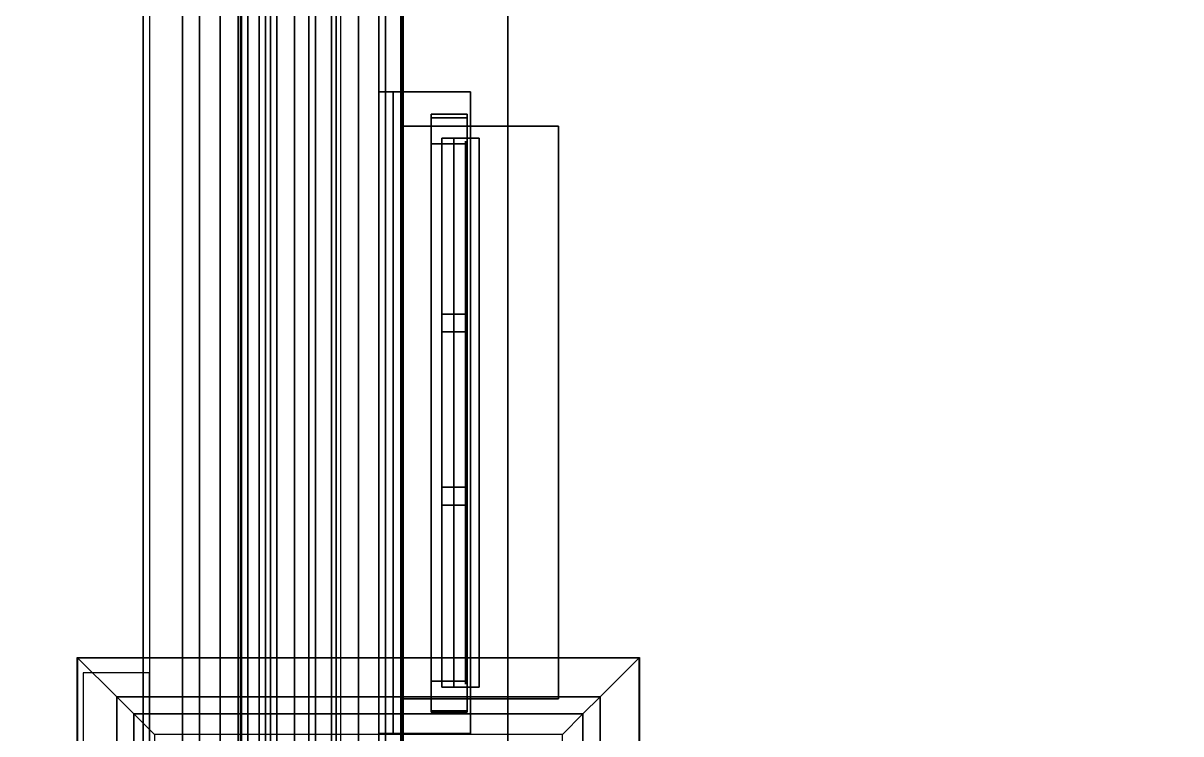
# Model space of a CAD drawing. Extents: x -152 to 154, y -106 to 95.
# Drawn here: x -132.11 to -112.73, y 26.75 to 38.66 of the extents above; entities that cross this region are included whole.
import ezdxf

# ---------------------------------------------------------------- set-up
doc = ezdxf.new("R2010")
doc.units = 0
for name, color, linetype in [('GLASS', 19, 'CONTINUOUS'), ('GROUND1', 253, 'CONTINUOUS'), ('ROOF1', 37, 'CONTINUOUS'), ('ROOF2', 59, 'CONTINUOUS'), ('WALLBASS', 250, 'CONTINUOUS'), ('WALLCOV', 37, 'CONTINUOUS'), ('WALLSIDE', 8, 'CONTINUOUS'), ('WALLVERS', 37, 'CONTINUOUS'), ('WINDOW', 9, 'CONTINUOUS')]:
    doc.layers.add(name, color=color, linetype=linetype)

msp = doc.modelspace()

# ---------------------------------------------------------------- linework, layer by layer
at = {"layer": 'GLASS'}
for points in [[(-124.704376, 27.580368, 87), (-124.704376, 36.680374, 87), (-124.704376, 36.680374, 61), (-124.704376, 27.580368, 61)], [(-124.704376, 27.580368, 50), (-124.704376, 36.680374, 50), (-124.704376, 36.680374, 24), (-124.704376, 27.580368, 24)], [(-124.704376, 27.580368, 16.5), (-124.704376, 36.680374, 16.5), (-124.704376, 36.680374, 5.5), (-124.704376, 27.580368, 5.5)]]:
    msp.add_3dface(points, dxfattribs=at)
at = {"layer": 'GROUND1', "invisible_edges": 8}
for points in [[(-151.5, 95, -0.075062), (-151.5, -80, -0.075062), (153.5, 95, -0.075062)], [(-151.5, -80, -0.075062), (-56.949997, -80, -0.075062), (153.5, 95, -0.075062)]]:
    msp.add_3dface(points, dxfattribs=at)
at = {"layer": 'ROOF1'}
for points in [[(-81.527527, 10, 135.704529), (0.5, 10, 135.704529), (0.5, 70, 105.704536), (-126.5, 70, 105.704536)], [(-126.5, 70, 105.704536), (-126.5, 10, 105.704536), (-126.5, -52, 105.704536), (-81.527527, 10, 135.704529)]]:
    msp.add_3dface(points, dxfattribs=at)
at = {"layer": 'ROOF2'}
for points in [[(132.100006, -55.5, 107.236023), (132.100006, 73.800003, 107.236023), (-130, 73.800003, 107.236023), (-130, -55.5, 107.236023)], [(-81.333733, 9.811211, 135.787766), (-80.848633, 10.275219, 135.787766), (-126.156631, 70.400963, 105.287766), (-126.651321, 69.949677, 105.287766)], [(-80.848633, 10.275219, 134.800003), (-126.156631, 70.400963, 104.300003), (-126.156631, 70.400963, 105.287766), (-80.848633, 10.275219, 135.787766)], [(-81.818832, 9.347198, 136.77771), (-81.33374, 9.811207, 136.77771), (-126.651321, 69.949677, 106.277718), (-127.146004, 69.498383, 106.277718)], [(-81.333733, 9.811211, 135.787766), (-126.651321, 69.949677, 105.287766), (-126.651321, 69.949677, 106.277718), (-81.33374, 9.811207, 136.77771)], [(-82.30394, 8.88319, 135.787766), (-81.81884, 9.347198, 135.787766), (-127.146004, 69.498383, 105.287766), (-127.640686, 69.047089, 105.287766)], [(-127.146004, 69.498383, 105.287766), (-81.81884, 9.347198, 135.787766), (-81.818832, 9.347198, 136.77771), (-127.146004, 69.498383, 106.277718)], [(-82.30394, 8.88319, 135.787766), (-127.640686, 69.047089, 105.287766), (-127.640686, 69.047089, 104.300003), (-82.30394, 8.88319, 134.800003)]]:
    msp.add_3dface(points, dxfattribs=at)
at = {"layer": 'WALLBASS', "invisible_edges": 8}
for points in [[(-125.74942, 20.830368, -0.5), (-125.74942, 27.330368, 5.300003), (-125.74942, 43.330368, -0.5)], [(-125.74942, 27.330368, 5.300003), (-125.74942, 36.930374, 5.300003), (-125.74942, 43.330368, -0.5)], [(-125.74942, 36.930374, 5.300003), (-125.74942, 36.930374, 16.700001), (-125.74942, 43.330368, -0.5)], [(-125.74942, 43.330368, -0.5), (-125.74942, 36.930374, 16.700001), (-125.74942, 43.330368, 18)], [(-125.74942, 36.930374, 16.700001), (-125.74942, 20.830368, 18), (-125.74942, 43.330368, 18)], [(-125.74942, 27.330368, 16.700001), (-125.74942, 20.830368, 18), (-125.74942, 36.930374, 16.700001)], [(-125.74942, 20.830368, -0.5), (-125.74942, 20.830368, 18), (-125.74942, 27.330368, 5.300003)], [(-125.74942, 27.330368, 5.300003), (-125.74942, 20.830368, 18), (-125.74942, 27.330368, 16.700001)]]:
    msp.add_3dface(points, dxfattribs=at)
at = {"layer": 'WALLBASS'}
for points in [[(-123.149414, 36.930374, 16.700001), (-125.74942, 36.930374, 16.700001), (-125.74942, 36.930374, 5.300003), (-123.149414, 36.930374, 5.300003)], [(-125.74942, 36.930374, 5.300003), (-125.74942, 27.330368, 5.300003), (-123.149414, 27.330368, 5.300003), (-123.149414, 36.930374, 5.300003)], [(-125.74942, 27.330368, 16.700001), (-125.74942, 36.930374, 16.700001), (-123.149414, 36.930374, 16.700001), (-123.149414, 27.330368, 16.700001)], [(-125.74942, 27.330368, 5.300003), (-125.74942, 27.330368, 16.700001), (-123.149414, 27.330368, 16.700001), (-123.149414, 27.330368, 5.300003)]]:
    msp.add_3dface(points, dxfattribs=at)
at = {"layer": 'WALLCOV'}
for points in [[(-130.102219, -55.402222, 106.785728), (-130.107178, -55.407181, 107.244904), (-130.107178, 74.866737, 107.244904), (-130.102219, 74.859291, 106.785728)], [(-129.445328, -54.745331, 106.677689), (-130.102219, -55.402222, 106.785728), (-130.102219, 74.859291, 106.785728), (-129.445328, 73.872772, 106.677689)], [(-129.159729, -54.459732, 106.434586), (-129.445328, -54.745331, 106.677689), (-129.445328, 73.872772, 106.677689), (-129.159729, 73.443848, 106.434586)], [(-128.817001, -54.117004, 106.029434), (-129.159729, -54.459732, 106.056442), (-129.159729, 73.443848, 106.056442), (-128.817001, 72.929146, 106.029434)], [(-129.159729, -54.459732, 106.056442), (-129.159729, -54.459732, 106.434586), (-129.159729, 73.443848, 106.434586), (-129.159729, 73.443848, 106.056442)], [(-128.474274, -53.774277, 105.273132), (-128.817001, -54.117004, 105.543243), (-128.817001, 72.929146, 105.543243), (-128.474274, 72.414436, 105.273132)], [(-128.817001, -54.117004, 105.543243), (-128.817001, -54.117004, 106.029434), (-128.817001, 72.929146, 106.029434), (-128.817001, 72.929146, 105.543243)], [(-127.867172, -53.167175, 99.524506), (-128.51297, -53.812958, 99.524506), (-128.51297, 72.472534, 99.524506), (-127.867172, 71.502693, 99.524506)], [(-128.51297, -53.812958, 99.524506), (-128.51297, -53.812958, 99.766678), (-128.51297, 72.472534, 99.766678), (-128.51297, 72.472534, 99.524506)], [(-128.51297, -53.812958, 99.766678), (-128.351517, -53.65152, 100.008842), (-128.351517, 72.230072, 100.008842), (-128.51297, 72.472534, 99.766678)], [(-126.046646, -51.346649, 105.219116), (-128.474274, -53.774277, 105.273132), (-128.474274, 72.414436, 105.273132), (-126.046646, 68.768608, 105.219116)], [(-128.163162, -53.463165, 100.789169), (-128.459152, -53.75914, 101.246597), (-128.459152, 72.391716, 101.246597), (-128.163162, 71.947205, 100.789169)], [(-128.459152, -53.75914, 101.246597), (-128.055527, -53.35553, 101.273506), (-128.055527, 71.785561, 101.273506), (-128.459152, 72.391716, 101.246597)], [(-128.351517, -53.65152, 100.008842), (-128.351517, -53.65152, 100.600815), (-128.351517, 72.230072, 100.600815), (-128.351517, 72.230072, 100.008842)], [(-128.351517, -53.65152, 100.600815), (-127.974808, -53.274811, 100.627716), (-127.974808, 71.66433, 100.627716), (-128.351517, 72.230072, 100.600815)], [(-127.974808, -53.274811, 100.627716), (-128.163162, -53.463165, 100.789169), (-128.163162, 71.947205, 100.789169), (-127.974808, 71.66433, 100.627716)], [(-128.055527, -53.35553, 101.273506), (-127.867172, -53.167175, 101.085152), (-127.867172, 71.502693, 101.085152), (-128.055527, 71.785561, 101.273506)], [(-127.571198, -52.871185, 100.035751), (-127.867172, -53.167175, 99.524506), (-127.867172, 71.502693, 99.524506), (-127.571198, 71.058182, 100.035751)], [(-127.867172, -53.167175, 101.085152), (-127.22139, -52.521393, 101.246597), (-127.22139, 70.532845, 101.246597), (-127.867172, 71.502693, 101.085152)], [(-126.800003, -52.100006, 100.1269), (-127.571198, -52.871185, 100.035751), (-127.571198, 71.058182, 100.035751), (-126.800003, 69.900002, 100.1269)], [(-126.871597, -52.171585, 102.591988), (-127.329025, -52.629028, 102.834152), (-127.329025, 70.694489, 102.834152), (-126.871597, 70.007515, 102.591988)], [(-127.329025, -52.629028, 102.834152), (-126.160889, -51.460892, 102.896202), (-126.160889, 68.940178, 102.896202), (-127.329025, 70.694489, 102.834152)], [(-127.22139, -52.521393, 101.246597), (-126.952316, -52.252319, 101.085152), (-126.952316, 70.128746, 101.085152), (-127.22139, 70.532845, 101.246597)], [(-126.952316, -52.252319, 101.085152), (-126.871597, -52.171585, 102.591988), (-126.871597, 70.007515, 102.591988), (-126.952316, 70.128746, 101.085152)], [(-126.160889, -51.460892, 102.896202), (-125.789597, -51.0896, 103.112289), (-125.789597, 68.382576, 103.112289), (-126.160889, 68.940178, 102.896202)], [(-125.761047, -51.061035, 104.949005), (-126.046646, -51.346649, 105.219116), (-126.046646, 68.768608, 105.219116), (-125.761047, 68.339684, 104.949005)], [(-125.789597, -51.0896, 103.112289), (-125.761047, -51.061035, 104.949005), (-125.761047, 68.339684, 104.949005), (-125.789597, 68.382576, 103.112289)], [(-131.20224, 12.737785, 106.785728), (-131.207199, 12.732834, 107.244904), (-131.207169, 28.027176, 107.244904), (-131.202209, 28.022224, 106.785728)], [(-131.20224, 12.737785, 106.785728), (-131.207199, 12.732834, 107.244904), (-131.207169, 28.027176, 107.244904), (-131.202209, 28.022224, 106.785728)], [(-131.202209, 28.022224, 106.785728), (-131.207169, 28.027176, 107.244904), (-121.792831, 28.027176, 107.244904), (-121.797791, 28.022224, 106.785728)], [(-131.202209, 28.022224, 106.785728), (-131.207169, 28.027176, 107.244904), (-121.792831, 28.027176, 107.244904), (-121.797791, 28.022224, 106.785728)], [(-130.545349, 13.394676, 106.677689), (-131.20224, 12.737785, 106.785728), (-131.202209, 28.022224, 106.785728), (-130.545319, 27.365334, 106.677689)], [(-130.545349, 13.394676, 106.677689), (-131.20224, 12.737785, 106.785728), (-131.202209, 28.022224, 106.785728), (-130.545319, 27.365334, 106.677689)], [(-130.545319, 27.365334, 106.677689), (-131.202209, 28.022224, 106.785728), (-121.797791, 28.022224, 106.785728), (-122.454681, 27.365334, 106.677689)], [(-130.545319, 27.365334, 106.677689), (-131.202209, 28.022224, 106.785728), (-121.797791, 28.022224, 106.785728), (-122.454681, 27.365334, 106.677689)], [(-122.454681, 27.365334, 106.677689), (-121.797791, 28.022224, 106.785728), (-121.797791, 12.737785, 106.785728), (-122.454681, 13.394676, 106.677689)], [(-122.454681, 27.365334, 106.677689), (-121.797791, 28.022224, 106.785728), (-121.797791, 12.737785, 106.785728), (-122.454681, 13.394676, 106.677689)], [(-121.797791, 28.022224, 106.785728), (-121.792831, 28.027176, 107.244904), (-121.792831, 12.732834, 107.244904), (-121.797791, 12.737785, 106.785728)], [(-121.797791, 28.022224, 106.785728), (-121.792831, 28.027176, 107.244904), (-121.792831, 12.732834, 107.244904), (-121.797791, 12.737785, 106.785728)], [(-131.107208, 27.767174, 107.244904), (-131.107178, 12.472824, 107.244904), (-130, 12.472824, 107.244904), (-130, 27.767174, 107.244904)], [(-130.259735, 13.680283, 106.434586), (-130.545349, 13.394676, 106.677689), (-130.545319, 27.365334, 106.677689), (-130.25972, 27.079727, 106.434586)], [(-130.259735, 13.680283, 106.434586), (-130.545349, 13.394676, 106.677689), (-130.545319, 27.365334, 106.677689), (-130.25972, 27.079727, 106.434586)], [(-130.25972, 27.079727, 106.434586), (-130.545319, 27.365334, 106.677689), (-122.454681, 27.365334, 106.677689), (-122.74028, 27.079727, 106.434586)], [(-130.25972, 27.079727, 106.434586), (-130.545319, 27.365334, 106.677689), (-122.454681, 27.365334, 106.677689), (-122.74028, 27.079727, 106.434586)], [(-122.74028, 27.079727, 106.434586), (-122.454681, 27.365334, 106.677689), (-122.454681, 13.394676, 106.677689), (-122.74028, 13.680283, 106.434586)], [(-122.74028, 27.079727, 106.434586), (-122.454681, 27.365334, 106.677689), (-122.454681, 13.394676, 106.677689), (-122.74028, 13.680283, 106.434586)], [(-129.917023, 14.023003, 106.029434), (-130.259735, 13.680283, 106.056442), (-130.25972, 27.079727, 106.056442), (-129.916992, 26.737007, 106.029434)], [(-130.259735, 13.680283, 106.056442), (-130.259735, 13.680283, 106.434586), (-130.25972, 27.079727, 106.434586), (-130.25972, 27.079727, 106.056442)], [(-129.917023, 14.023003, 106.029434), (-130.259735, 13.680283, 106.056442), (-130.25972, 27.079727, 106.056442), (-129.916992, 26.737007, 106.029434)], [(-130.259735, 13.680283, 106.056442), (-130.259735, 13.680283, 106.434586), (-130.25972, 27.079727, 106.434586), (-130.25972, 27.079727, 106.056442)], [(-129.916992, 26.737007, 106.029434), (-130.25972, 27.079727, 106.056442), (-122.74028, 27.079727, 106.056442), (-123.083008, 26.737007, 106.029434)], [(-130.25972, 27.079727, 106.056442), (-130.25972, 27.079727, 106.434586), (-122.74028, 27.079727, 106.434586), (-122.74028, 27.079727, 106.056442)], [(-129.916992, 26.737007, 106.029434), (-130.25972, 27.079727, 106.056442), (-122.74028, 27.079727, 106.056442), (-123.083008, 26.737007, 106.029434)], [(-130.25972, 27.079727, 106.056442), (-130.25972, 27.079727, 106.434586), (-122.74028, 27.079727, 106.434586), (-122.74028, 27.079727, 106.056442)], [(-123.083008, 26.737007, 106.029434), (-122.74028, 27.079727, 106.056442), (-122.74028, 13.680283, 106.056442), (-123.083008, 14.023003, 106.029434)], [(-123.083008, 26.737007, 106.029434), (-122.74028, 27.079727, 106.056442), (-122.74028, 13.680283, 106.056442), (-123.083008, 14.023003, 106.029434)], [(-122.74028, 27.079727, 106.056442), (-122.74028, 27.079727, 106.434586), (-122.74028, 13.680283, 106.434586), (-122.74028, 13.680283, 106.056442)], [(-122.74028, 27.079727, 106.056442), (-122.74028, 27.079727, 106.434586), (-122.74028, 13.680283, 106.434586), (-122.74028, 13.680283, 106.056442)]]:
    msp.add_3dface(points, dxfattribs=at)
at = {"layer": 'WALLSIDE', "invisible_edges": 8}
for points in [[(-125.74942, 20.830368, 55), (-125.74942, 27.330368, 60.800003), (-125.74942, 43.330368, 55)], [(-125.74942, 27.330368, 60.800003), (-125.74942, 36.930374, 60.800003), (-125.74942, 43.330368, 55)], [(-125.74942, 36.930374, 60.800003), (-125.74942, 36.930374, 87.199997), (-125.74942, 43.330368, 55)], [(-125.74942, 43.330368, 55), (-125.74942, 36.930374, 87.199997), (-125.74942, 43.330368, 101)], [(-125.74942, 36.930374, 87.199997), (-125.74942, 20.830368, 101), (-125.74942, 43.330368, 101)], [(-125.74942, 20.830368, 18), (-125.74942, 27.330368, 23.800003), (-125.74942, 43.330368, 18)], [(-125.74942, 27.330368, 23.800003), (-125.74942, 36.930374, 23.800003), (-125.74942, 43.330368, 18)], [(-125.74942, 36.930374, 23.800003), (-125.74942, 36.930374, 50.200001), (-125.74942, 43.330368, 18)], [(-125.74942, 43.330368, 18), (-125.74942, 36.930374, 50.200001), (-125.74942, 43.330368, 55)], [(-125.74942, 36.930374, 50.200001), (-125.74942, 20.830368, 55), (-125.74942, 43.330368, 55)], [(-125.74942, 27.330368, 87.199997), (-125.74942, 20.830368, 101), (-125.74942, 36.930374, 87.199997)], [(-125.74942, 27.330368, 50.200001), (-125.74942, 20.830368, 55), (-125.74942, 36.930374, 50.200001)], [(-125.74942, 20.830368, 55), (-125.74942, 20.830368, 101), (-125.74942, 27.330368, 60.800003)], [(-125.74942, 27.330368, 60.800003), (-125.74942, 20.830368, 101), (-125.74942, 27.330368, 87.199997)], [(-125.74942, 20.830368, 18), (-125.74942, 20.830368, 55), (-125.74942, 27.330368, 23.800003)], [(-125.74942, 27.330368, 23.800003), (-125.74942, 20.830368, 55), (-125.74942, 27.330368, 50.200001)]]:
    msp.add_3dface(points, dxfattribs=at)
at = {"layer": 'WALLSIDE'}
for points in [[(-123.149414, 36.930374, 87.199997), (-125.74942, 36.930374, 87.199997), (-125.74942, 36.930374, 60.800003), (-123.149414, 36.930374, 60.800003)], [(-125.74942, 36.930374, 60.800003), (-125.74942, 27.330368, 60.800003), (-123.149414, 27.330368, 60.800003), (-123.149414, 36.930374, 60.800003)], [(-125.74942, 27.330368, 87.199997), (-125.74942, 36.930374, 87.199997), (-123.149414, 36.930374, 87.199997), (-123.149414, 27.330368, 87.199997)], [(-123.149414, 36.930374, 50.200001), (-125.74942, 36.930374, 50.200001), (-125.74942, 36.930374, 23.800003), (-123.149414, 36.930374, 23.800003)], [(-125.74942, 36.930374, 23.800003), (-125.74942, 27.330368, 23.800003), (-123.149414, 27.330368, 23.800003), (-123.149414, 36.930374, 23.800003)], [(-125.74942, 27.330368, 50.200001), (-125.74942, 36.930374, 50.200001), (-123.149414, 36.930374, 50.200001), (-123.149414, 27.330368, 50.200001)], [(-125.74942, 27.330368, 60.800003), (-125.74942, 27.330368, 87.199997), (-123.149414, 27.330368, 87.199997), (-123.149414, 27.330368, 60.800003)], [(-125.74942, 27.330368, 23.800003), (-125.74942, 27.330368, 50.200001), (-123.149414, 27.330368, 50.200001), (-123.149414, 27.330368, 23.800003)]]:
    msp.add_3dface(points, dxfattribs=at)
at = {"layer": 'WALLVERS'}
for points in [[(-124, 64.5, 22), (-126.5, 64.5, 22), (-126.5, -52.5, 22), (-124, -52.5, 22)], [(-126.5, -52.5, 19), (-126.5, 64.5, 19), (-124, 64.5, 19), (-124, -52.5, 19)], [(-126.5, -52.5, 22), (-126.5, 64.5, 22), (-126.5, 64.5, 19), (-126.5, -52.5, 19)], [(-124, 64.5, 19), (-124, 64.5, 22), (-124, -52.5, 22), (-124, -52.5, 19)]]:
    msp.add_3dface(points, dxfattribs=at)
at = {"layer": 'WINDOW'}
for points in [[(-126.158691, 26.754623, 60.849998), (-126.158691, 37.506119, 60.849998), (-124.626068, 37.506119, 60.849998), (-124.626068, 26.754623, 60.849998)], [(-126.158691, 26.754623, 60.849998), (-126.158691, 26.754623, 61.024178), (-126.158691, 37.506119, 61.024178), (-126.158691, 37.506119, 60.849998)], [(-125.920288, 37.506119, 61.025002), (-126.158691, 37.506119, 61.024178), (-126.158691, 26.754623, 61.024178), (-125.920288, 26.754623, 61.025002)], [(-124.626068, 37.506119, 60.849998), (-126.158691, 37.506119, 60.849998), (-126.158691, 26.754623, 60.849998), (-124.626068, 26.754623, 60.849998)], [(-126.158691, 37.506119, 60.675819), (-126.158691, 26.754623, 60.675819), (-126.158691, 26.754623, 60.849998), (-126.158691, 37.506119, 60.849998)], [(-126.158691, 26.754623, 60.675819), (-126.158691, 37.506119, 60.675819), (-125.920288, 37.506119, 60.675003), (-125.920288, 26.754623, 60.675003)], [(-126.158691, 26.754623, 23.849998), (-126.158691, 37.506119, 23.849998), (-124.626068, 37.506119, 23.849998), (-124.626068, 26.754623, 23.849998)], [(-126.158691, 26.754623, 23.849998), (-126.158691, 26.754623, 24.024178), (-126.158691, 37.506119, 24.024178), (-126.158691, 37.506119, 23.849998)], [(-125.920288, 37.506119, 24.025002), (-126.158691, 37.506119, 24.024178), (-126.158691, 26.754623, 24.024178), (-125.920288, 26.754623, 24.025002)], [(-124.626068, 37.506119, 23.849998), (-126.158691, 37.506119, 23.849998), (-126.158691, 26.754623, 23.849998), (-124.626068, 26.754623, 23.849998)], [(-126.158691, 37.506119, 23.675819), (-126.158691, 26.754623, 23.675819), (-126.158691, 26.754623, 23.849998), (-126.158691, 37.506119, 23.849998)], [(-126.158691, 26.754623, 23.675819), (-126.158691, 37.506119, 23.675819), (-125.920288, 37.506119, 23.675003), (-125.920288, 26.754623, 23.675003)], [(-126.158691, 26.754623, 5.349998), (-126.158691, 37.506119, 5.349998), (-124.626068, 37.506119, 5.349998), (-124.626068, 26.754623, 5.349998)], [(-126.158691, 26.754623, 5.349998), (-126.158691, 26.754623, 5.524178), (-126.158691, 37.506119, 5.524178), (-126.158691, 37.506119, 5.349998)], [(-125.920288, 37.506119, 5.525002), (-126.158691, 37.506119, 5.524178), (-126.158691, 26.754623, 5.524178), (-125.920288, 26.754623, 5.525002)], [(-124.626068, 37.506119, 5.349998), (-126.158691, 37.506119, 5.349998), (-126.158691, 26.754623, 5.349998), (-124.626068, 26.754623, 5.349998)], [(-126.158691, 37.506119, 5.175819), (-126.158691, 26.754623, 5.175819), (-126.158691, 26.754623, 5.349998), (-126.158691, 37.506119, 5.349998)], [(-126.158691, 26.754623, 5.175819), (-126.158691, 37.506119, 5.175819), (-125.920288, 37.506119, 5.175003), (-125.920288, 26.754623, 5.175003)], [(-125.920288, 26.754623, 61.025002), (-125.917664, 26.754623, 61.150002), (-125.917664, 37.506119, 61.150002), (-125.920288, 37.506119, 61.025002)], [(-125.917664, 37.506119, 60.550003), (-125.917664, 26.754623, 60.550003), (-125.920288, 26.754623, 60.675003), (-125.920288, 37.506119, 60.675003)], [(-125.920288, 26.754623, 24.025002), (-125.917664, 26.754623, 24.150002), (-125.917664, 37.506119, 24.150002), (-125.920288, 37.506119, 24.025002)], [(-125.917664, 37.506119, 23.550003), (-125.917664, 26.754623, 23.550003), (-125.920288, 26.754623, 23.675003), (-125.920288, 37.506119, 23.675003)], [(-125.920288, 26.754623, 5.525002), (-125.917664, 26.754623, 5.650002), (-125.917664, 37.506119, 5.650002), (-125.920288, 37.506119, 5.525002)], [(-125.917664, 37.506119, 5.050003), (-125.917664, 26.754623, 5.050003), (-125.920288, 26.754623, 5.175003), (-125.920288, 37.506119, 5.175003)], [(-124.626068, 37.506119, 61.150002), (-125.917664, 37.506119, 61.150002), (-125.917664, 26.754623, 61.150002), (-124.626068, 26.754623, 61.150002)], [(-125.917664, 26.754623, 60.550003), (-125.917664, 37.506119, 60.550003), (-124.626068, 37.506119, 60.550003), (-124.626068, 26.754623, 60.550003)], [(-124.626068, 37.506119, 24.150002), (-125.917664, 37.506119, 24.150002), (-125.917664, 26.754623, 24.150002), (-124.626068, 26.754623, 24.150002)], [(-125.917664, 26.754623, 23.550003), (-125.917664, 37.506119, 23.550003), (-124.626068, 37.506119, 23.550003), (-124.626068, 26.754623, 23.550003)], [(-124.626068, 37.506119, 5.650002), (-125.917664, 37.506119, 5.650002), (-125.917664, 26.754623, 5.650002), (-124.626068, 26.754623, 5.650002)], [(-125.917664, 26.754623, 5.050003), (-125.917664, 37.506119, 5.050003), (-124.626068, 37.506119, 5.050003), (-124.626068, 26.754623, 5.050003)], [(-124.626068, 26.754623, 60.849998), (-124.626068, 37.506119, 60.849998), (-124.626068, 37.506119, 61.150002), (-124.626068, 26.754623, 61.150002)], [(-124.626068, 37.506119, 60.550003), (-124.626068, 37.506119, 60.849998), (-124.626068, 26.754623, 60.849998), (-124.626068, 26.754623, 60.550003)], [(-124.626068, 26.754623, 23.849998), (-124.626068, 37.506119, 23.849998), (-124.626068, 37.506119, 24.150002), (-124.626068, 26.754623, 24.150002)], [(-124.626068, 37.506119, 23.550003), (-124.626068, 37.506119, 23.849998), (-124.626068, 26.754623, 23.849998), (-124.626068, 26.754623, 23.550003)], [(-124.626068, 26.754623, 5.349998), (-124.626068, 37.506119, 5.349998), (-124.626068, 37.506119, 5.650002), (-124.626068, 26.754623, 5.650002)], [(-124.626068, 37.506119, 5.050003), (-124.626068, 37.506119, 5.349998), (-124.626068, 26.754623, 5.349998), (-124.626068, 26.754623, 5.050003)], [(-125.280869, 36.630371, 60.626999), (-125.280869, 37.130371, 60.626999), (-124.680878, 37.130371, 60.626999), (-124.680878, 36.630371, 60.626999)], [(-125.280869, 36.630371, 87.488998), (-125.280869, 37.130371, 87.488998), (-125.280869, 37.130371, 60.626999), (-125.280869, 36.630371, 60.626999)], [(-124.680878, 37.130371, 87.488998), (-125.280869, 37.130371, 87.488998), (-125.280869, 36.630371, 87.488998), (-124.680878, 36.630371, 87.488998)], [(-125.280869, 37.130371, 60.626999), (-125.280869, 37.130371, 87.488998), (-124.680878, 37.130371, 87.488998), (-124.680878, 37.130371, 60.626999)], [(-125.280869, 36.630371, 23.626999), (-125.280869, 37.130371, 23.626999), (-124.680878, 37.130371, 23.626999), (-124.680878, 36.630371, 23.626999)], [(-125.280869, 36.630371, 50.488998), (-125.280869, 37.130371, 50.488998), (-125.280869, 37.130371, 23.626999), (-125.280869, 36.630371, 23.626999)], [(-124.680878, 37.130371, 50.488998), (-125.280869, 37.130371, 50.488998), (-125.280869, 36.630371, 50.488998), (-124.680878, 36.630371, 50.488998)], [(-125.280869, 37.130371, 23.626999), (-125.280869, 37.130371, 50.488998), (-124.680878, 37.130371, 50.488998), (-124.680878, 37.130371, 23.626999)], [(-125.280869, 36.630371, 5.126999), (-125.280869, 37.130371, 5.126999), (-124.680878, 37.130371, 5.126999), (-124.680878, 36.630371, 5.126999)], [(-125.280869, 36.630371, 16.988998), (-125.280869, 37.130371, 16.988998), (-125.280869, 37.130371, 5.126999), (-125.280869, 36.630371, 5.126999)], [(-124.680878, 37.130371, 16.988998), (-125.280869, 37.130371, 16.988998), (-125.280869, 36.630371, 16.988998), (-124.680878, 36.630371, 16.988998)], [(-125.280869, 37.130371, 5.126999), (-125.280869, 37.130371, 16.988998), (-124.680878, 37.130371, 16.988998), (-124.680878, 37.130371, 5.126999)], [(-124.680878, 37.069366, 87.5), (-125.280869, 37.069366, 87.5), (-125.280869, 27.107361, 87.5), (-124.680878, 27.107361, 87.5)], [(-125.280869, 37.069366, 87.5), (-125.280869, 37.069366, 87), (-125.280869, 27.107361, 87), (-125.280869, 27.107361, 87.5)], [(-124.680878, 37.069366, 87), (-125.280869, 37.069366, 87), (-125.280869, 37.069366, 87.5), (-124.680878, 37.069366, 87.5)], [(-125.280869, 27.107361, 87), (-125.280869, 37.069366, 87), (-124.680878, 37.069366, 87), (-124.680878, 27.107361, 87)], [(-124.680878, 37.069366, 50.5), (-125.280869, 37.069366, 50.5), (-125.280869, 27.107361, 50.5), (-124.680878, 27.107361, 50.5)], [(-125.280869, 37.069366, 50.5), (-125.280869, 37.069366, 50), (-125.280869, 27.107361, 50), (-125.280869, 27.107361, 50.5)], [(-124.680878, 37.069366, 50), (-125.280869, 37.069366, 50), (-125.280869, 37.069366, 50.5), (-124.680878, 37.069366, 50.5)], [(-125.280869, 27.107361, 50), (-125.280869, 37.069366, 50), (-124.680878, 37.069366, 50), (-124.680878, 27.107361, 50)], [(-124.680878, 37.069366, 17), (-125.280869, 37.069366, 17), (-125.280869, 27.107361, 17), (-124.680878, 27.107361, 17)], [(-125.280869, 37.069366, 17), (-125.280869, 37.069366, 16.5), (-125.280869, 27.107361, 16.5), (-125.280869, 27.107361, 17)], [(-124.680878, 37.069366, 16.5), (-125.280869, 37.069366, 16.5), (-125.280869, 37.069366, 17), (-124.680878, 37.069366, 17)], [(-125.280869, 27.107361, 16.5), (-125.280869, 37.069366, 16.5), (-124.680878, 37.069366, 16.5), (-124.680878, 27.107361, 16.5)], [(-124.680878, 37.130371, 60.626999), (-124.680878, 37.130371, 87.488998), (-124.680878, 36.630371, 87.488998), (-124.680878, 36.630371, 60.626999)], [(-124.680878, 37.130371, 23.626999), (-124.680878, 37.130371, 50.488998), (-124.680878, 36.630371, 50.488998), (-124.680878, 36.630371, 23.626999)], [(-124.680878, 37.130371, 5.126999), (-124.680878, 37.130371, 16.988998), (-124.680878, 36.630371, 16.988998), (-124.680878, 36.630371, 5.126999)], [(-124.680878, 27.107361, 87), (-124.680878, 37.069366, 87), (-124.680878, 37.069366, 87.5), (-124.680878, 27.107361, 87.5)], [(-124.680878, 27.107361, 50), (-124.680878, 37.069366, 50), (-124.680878, 37.069366, 50.5), (-124.680878, 27.107361, 50.5)], [(-124.680878, 27.107361, 16.5), (-124.680878, 37.069366, 16.5), (-124.680878, 37.069366, 17), (-124.680878, 27.107361, 17)], [(-124.680878, 36.730362, 64.75), (-125.10437, 36.730362, 64.75), (-125.10437, 27.530365, 64.75), (-124.680878, 27.530365, 64.75)], [(-124.680878, 36.730362, 64.449997), (-125.10437, 36.730362, 64.449997), (-125.10437, 36.730362, 64.75), (-124.680878, 36.730362, 64.75)], [(-125.10437, 27.530365, 64.449997), (-125.10437, 36.730362, 64.449997), (-124.680878, 36.730362, 64.449997), (-124.680878, 27.530365, 64.449997)], [(-125.10437, 36.730362, 64.75), (-125.10437, 36.730362, 64.449997), (-125.10437, 27.530365, 64.449997), (-125.10437, 27.530365, 64.75)], [(-124.680878, 36.730362, 68.550003), (-125.10437, 36.730362, 68.550003), (-125.10437, 27.530365, 68.550003), (-124.680878, 27.530365, 68.550003)], [(-124.680878, 36.730362, 68.25), (-125.10437, 36.730362, 68.25), (-125.10437, 36.730362, 68.550003), (-124.680878, 36.730362, 68.550003)], [(-125.10437, 27.530365, 68.25), (-125.10437, 36.730362, 68.25), (-124.680878, 36.730362, 68.25), (-124.680878, 27.530365, 68.25)], [(-125.10437, 36.730362, 68.550003), (-125.10437, 36.730362, 68.25), (-125.10437, 27.530365, 68.25), (-125.10437, 27.530365, 68.550003)], [(-124.680878, 36.730362, 72.601501), (-125.10437, 36.730362, 72.601501), (-125.10437, 27.530365, 72.601501), (-124.680878, 27.530365, 72.601501)], [(-124.680878, 36.730362, 71.998505), (-125.10437, 36.730362, 71.998505), (-125.10437, 36.730362, 72.601501), (-124.680878, 36.730362, 72.601501)], [(-125.10437, 27.530365, 71.998505), (-125.10437, 36.730362, 71.998505), (-124.680878, 36.730362, 71.998505), (-124.680878, 27.530365, 71.998505)], [(-125.10437, 36.730362, 72.601501), (-125.10437, 36.730362, 71.998505), (-125.10437, 27.530365, 71.998505), (-125.10437, 27.530365, 72.601501)], [(-124.680878, 36.730362, 76.150002), (-125.10437, 36.730362, 76.150002), (-125.10437, 27.530365, 76.150002), (-124.680878, 27.530365, 76.150002)], [(-124.680878, 36.730362, 75.849998), (-125.10437, 36.730362, 75.849998), (-125.10437, 36.730362, 76.150002), (-124.680878, 36.730362, 76.150002)], [(-125.10437, 27.530365, 75.849998), (-125.10437, 36.730362, 75.849998), (-124.680878, 36.730362, 75.849998), (-124.680878, 27.530365, 75.849998)], [(-125.10437, 36.730362, 76.150002), (-125.10437, 36.730362, 75.849998), (-125.10437, 27.530365, 75.849998), (-125.10437, 27.530365, 76.150002)], [(-124.680878, 36.730362, 79.75), (-125.10437, 36.730362, 79.75), (-125.10437, 27.530365, 79.75), (-124.680878, 27.530365, 79.75)], [(-124.680878, 36.730362, 79.449997), (-125.10437, 36.730362, 79.449997), (-125.10437, 36.730362, 79.75), (-124.680878, 36.730362, 79.75)], [(-125.10437, 27.530365, 79.449997), (-125.10437, 36.730362, 79.449997), (-124.680878, 36.730362, 79.449997), (-124.680878, 27.530365, 79.449997)], [(-125.10437, 36.730362, 79.75), (-125.10437, 36.730362, 79.449997), (-125.10437, 27.530365, 79.449997), (-125.10437, 27.530365, 79.75)], [(-124.680878, 36.730362, 83.550003), (-125.10437, 36.730362, 83.550003), (-125.10437, 27.530365, 83.550003), (-124.680878, 27.530365, 83.550003)], [(-124.680878, 36.730362, 83.25), (-125.10437, 36.730362, 83.25), (-125.10437, 36.730362, 83.550003), (-124.680878, 36.730362, 83.550003)], [(-125.10437, 27.530365, 83.25), (-125.10437, 36.730362, 83.25), (-124.680878, 36.730362, 83.25), (-124.680878, 27.530365, 83.25)], [(-125.10437, 36.730362, 83.550003), (-125.10437, 36.730362, 83.25), (-125.10437, 27.530365, 83.25), (-125.10437, 27.530365, 83.550003)], [(-124.680878, 36.730362, 27.75), (-125.10437, 36.730362, 27.75), (-125.10437, 27.530365, 27.75), (-124.680878, 27.530365, 27.75)], [(-124.680878, 36.730362, 27.450001), (-125.10437, 36.730362, 27.450001), (-125.10437, 36.730362, 27.75), (-124.680878, 36.730362, 27.75)], [(-125.10437, 27.530365, 27.450001), (-125.10437, 36.730362, 27.450001), (-124.680878, 36.730362, 27.450001), (-124.680878, 27.530365, 27.450001)], [(-125.10437, 36.730362, 27.75), (-125.10437, 36.730362, 27.450001), (-125.10437, 27.530365, 27.450001), (-125.10437, 27.530365, 27.75)], [(-124.680878, 36.730362, 31.549999), (-125.10437, 36.730362, 31.549999), (-125.10437, 27.530365, 31.549999), (-124.680878, 27.530365, 31.549999)], [(-124.680878, 36.730362, 31.25), (-125.10437, 36.730362, 31.25), (-125.10437, 36.730362, 31.549999), (-124.680878, 36.730362, 31.549999)], [(-125.10437, 27.530365, 31.25), (-125.10437, 36.730362, 31.25), (-124.680878, 36.730362, 31.25), (-124.680878, 27.530365, 31.25)], [(-125.10437, 36.730362, 31.549999), (-125.10437, 36.730362, 31.25), (-125.10437, 27.530365, 31.25), (-125.10437, 27.530365, 31.549999)], [(-124.680878, 36.730362, 35.601501), (-125.10437, 36.730362, 35.601501), (-125.10437, 27.530365, 35.601501), (-124.680878, 27.530365, 35.601501)], [(-124.680878, 36.730362, 34.998501), (-125.10437, 36.730362, 34.998501), (-125.10437, 36.730362, 35.601501), (-124.680878, 36.730362, 35.601501)], [(-125.10437, 27.530365, 34.998501), (-125.10437, 36.730362, 34.998501), (-124.680878, 36.730362, 34.998501), (-124.680878, 27.530365, 34.998501)], [(-125.10437, 36.730362, 35.601501), (-125.10437, 36.730362, 34.998501), (-125.10437, 27.530365, 34.998501), (-125.10437, 27.530365, 35.601501)], [(-124.680878, 36.730362, 39.150002), (-125.10437, 36.730362, 39.150002), (-125.10437, 27.530365, 39.150002), (-124.680878, 27.530365, 39.150002)], [(-124.680878, 36.730362, 38.849998), (-125.10437, 36.730362, 38.849998), (-125.10437, 36.730362, 39.150002), (-124.680878, 36.730362, 39.150002)], [(-125.10437, 27.530365, 38.849998), (-125.10437, 36.730362, 38.849998), (-124.680878, 36.730362, 38.849998), (-124.680878, 27.530365, 38.849998)], [(-125.10437, 36.730362, 39.150002), (-125.10437, 36.730362, 38.849998), (-125.10437, 27.530365, 38.849998), (-125.10437, 27.530365, 39.150002)], [(-124.680878, 36.730362, 42.75), (-125.10437, 36.730362, 42.75), (-125.10437, 27.530365, 42.75), (-124.680878, 27.530365, 42.75)], [(-124.680878, 36.730362, 42.450001), (-125.10437, 36.730362, 42.450001), (-125.10437, 36.730362, 42.75), (-124.680878, 36.730362, 42.75)], [(-125.10437, 27.530365, 42.450001), (-125.10437, 36.730362, 42.450001), (-124.680878, 36.730362, 42.450001), (-124.680878, 27.530365, 42.450001)], [(-125.10437, 36.730362, 42.75), (-125.10437, 36.730362, 42.450001), (-125.10437, 27.530365, 42.450001), (-125.10437, 27.530365, 42.75)], [(-124.680878, 36.730362, 46.549999), (-125.10437, 36.730362, 46.549999), (-125.10437, 27.530365, 46.549999), (-124.680878, 27.530365, 46.549999)], [(-124.680878, 36.730362, 46.25), (-125.10437, 36.730362, 46.25), (-125.10437, 36.730362, 46.549999), (-124.680878, 36.730362, 46.549999)], [(-125.10437, 27.530365, 46.25), (-125.10437, 36.730362, 46.25), (-124.680878, 36.730362, 46.25), (-124.680878, 27.530365, 46.25)], [(-125.10437, 36.730362, 46.549999), (-125.10437, 36.730362, 46.25), (-125.10437, 27.530365, 46.25), (-125.10437, 27.530365, 46.549999)], [(-124.680878, 36.730362, 9.25), (-125.10437, 36.730362, 9.25), (-125.10437, 27.530365, 9.25), (-124.680878, 27.530365, 9.25)], [(-124.680878, 36.730362, 8.950001), (-125.10437, 36.730362, 8.950001), (-125.10437, 36.730362, 9.25), (-124.680878, 36.730362, 9.25)], [(-125.10437, 27.530365, 8.950001), (-125.10437, 36.730362, 8.950001), (-124.680878, 36.730362, 8.950001), (-124.680878, 27.530365, 8.950001)], [(-125.10437, 36.730362, 9.25), (-125.10437, 36.730362, 8.950001), (-125.10437, 27.530365, 8.950001), (-125.10437, 27.530365, 9.25)], [(-124.680878, 36.730362, 13.049999), (-125.10437, 36.730362, 13.049999), (-125.10437, 27.530365, 13.049999), (-124.680878, 27.530365, 13.049999)], [(-124.680878, 36.730362, 12.75), (-125.10437, 36.730362, 12.75), (-125.10437, 36.730362, 13.049999), (-124.680878, 36.730362, 13.049999)], [(-125.10437, 27.530365, 12.75), (-125.10437, 36.730362, 12.75), (-124.680878, 36.730362, 12.75), (-124.680878, 27.530365, 12.75)], [(-125.10437, 36.730362, 13.049999), (-125.10437, 36.730362, 12.75), (-125.10437, 27.530365, 12.75), (-125.10437, 27.530365, 13.049999)], [(-124.480865, 36.730362, 72.150002), (-124.904373, 36.730362, 72.150002), (-124.904373, 27.530365, 72.150002), (-124.480865, 27.530365, 72.150002)], [(-124.480865, 36.730362, 71.849998), (-124.904373, 36.730362, 71.849998), (-124.904373, 36.730362, 72.150002), (-124.480865, 36.730362, 72.150002)], [(-124.904373, 27.530365, 71.849998), (-124.904373, 36.730362, 71.849998), (-124.480865, 36.730362, 71.849998), (-124.480865, 27.530365, 71.849998)], [(-124.904373, 36.730362, 72.150002), (-124.904373, 36.730362, 71.849998), (-124.904373, 27.530365, 71.849998), (-124.904373, 27.530365, 72.150002)], [(-124.480865, 36.730362, 35.150002), (-124.904373, 36.730362, 35.150002), (-124.904373, 27.530365, 35.150002), (-124.480865, 27.530365, 35.150002)], [(-124.480865, 36.730362, 34.849998), (-124.904373, 36.730362, 34.849998), (-124.904373, 36.730362, 35.150002), (-124.480865, 36.730362, 35.150002)], [(-124.904373, 27.530365, 34.849998), (-124.904373, 36.730362, 34.849998), (-124.480865, 36.730362, 34.849998), (-124.480865, 27.530365, 34.849998)], [(-124.904373, 36.730362, 35.150002), (-124.904373, 36.730362, 34.849998), (-124.904373, 27.530365, 34.849998), (-124.904373, 27.530365, 35.150002)], [(-124.680878, 27.530365, 64.449997), (-124.680878, 36.730362, 64.449997), (-124.680878, 36.730362, 64.75), (-124.680878, 27.530365, 64.75)], [(-124.680878, 27.530365, 68.25), (-124.680878, 36.730362, 68.25), (-124.680878, 36.730362, 68.550003), (-124.680878, 27.530365, 68.550003)], [(-124.680878, 27.530365, 71.998505), (-124.680878, 36.730362, 71.998505), (-124.680878, 36.730362, 72.601501), (-124.680878, 27.530365, 72.601501)], [(-124.680878, 27.530365, 75.849998), (-124.680878, 36.730362, 75.849998), (-124.680878, 36.730362, 76.150002), (-124.680878, 27.530365, 76.150002)], [(-124.680878, 27.530365, 79.449997), (-124.680878, 36.730362, 79.449997), (-124.680878, 36.730362, 79.75), (-124.680878, 27.530365, 79.75)], [(-124.680878, 27.530365, 83.25), (-124.680878, 36.730362, 83.25), (-124.680878, 36.730362, 83.550003), (-124.680878, 27.530365, 83.550003)], [(-124.680878, 27.530365, 27.450001), (-124.680878, 36.730362, 27.450001), (-124.680878, 36.730362, 27.75), (-124.680878, 27.530365, 27.75)], [(-124.680878, 27.530365, 31.25), (-124.680878, 36.730362, 31.25), (-124.680878, 36.730362, 31.549999), (-124.680878, 27.530365, 31.549999)], [(-124.680878, 27.530365, 34.998501), (-124.680878, 36.730362, 34.998501), (-124.680878, 36.730362, 35.601501), (-124.680878, 27.530365, 35.601501)], [(-124.680878, 27.530365, 38.849998), (-124.680878, 36.730362, 38.849998), (-124.680878, 36.730362, 39.150002), (-124.680878, 27.530365, 39.150002)], [(-124.680878, 27.530365, 42.450001), (-124.680878, 36.730362, 42.450001), (-124.680878, 36.730362, 42.75), (-124.680878, 27.530365, 42.75)], [(-124.680878, 27.530365, 46.25), (-124.680878, 36.730362, 46.25), (-124.680878, 36.730362, 46.549999), (-124.680878, 27.530365, 46.549999)], [(-124.680878, 27.530365, 8.950001), (-124.680878, 36.730362, 8.950001), (-124.680878, 36.730362, 9.25), (-124.680878, 27.530365, 9.25)], [(-124.680878, 27.530365, 12.75), (-124.680878, 36.730362, 12.75), (-124.680878, 36.730362, 13.049999), (-124.680878, 27.530365, 13.049999)], [(-124.480865, 27.530365, 71.849998), (-124.480865, 36.730362, 71.849998), (-124.480865, 36.730362, 72.150002), (-124.480865, 27.530365, 72.150002)], [(-124.480865, 27.530365, 34.849998), (-124.480865, 36.730362, 34.849998), (-124.480865, 36.730362, 35.150002), (-124.480865, 27.530365, 35.150002)], [(-124.680878, 36.630371, 87.488998), (-125.280869, 36.630371, 87.488998), (-125.280869, 36.630371, 60.626999), (-124.680878, 36.630371, 60.626999)], [(-124.680878, 36.630371, 50.488998), (-125.280869, 36.630371, 50.488998), (-125.280869, 36.630371, 23.626999), (-124.680878, 36.630371, 23.626999)], [(-124.680878, 36.630371, 16.988998), (-125.280869, 36.630371, 16.988998), (-125.280869, 36.630371, 5.126999), (-124.680878, 36.630371, 5.126999)], [(-124.680878, 33.780365, 61.099998), (-125.10437, 33.780365, 61.099998), (-125.10437, 33.780365, 87.399994), (-124.680878, 33.780365, 87.399994)], [(-124.680878, 33.480362, 61.099998), (-125.10437, 33.480362, 61.099998), (-125.10437, 33.780365, 61.099998), (-124.680878, 33.780365, 61.099998)], [(-125.10437, 33.780365, 87.399994), (-125.10437, 33.480362, 87.399994), (-124.680878, 33.480362, 87.399994), (-124.680878, 33.780365, 87.399994)], [(-125.10437, 33.780365, 61.099998), (-125.10437, 33.480362, 61.099998), (-125.10437, 33.480362, 87.399994), (-125.10437, 33.780365, 87.399994)], [(-124.680878, 33.780365, 24.099998), (-125.10437, 33.780365, 24.099998), (-125.10437, 33.780365, 50.399998), (-124.680878, 33.780365, 50.399998)], [(-124.680878, 33.480362, 24.099998), (-125.10437, 33.480362, 24.099998), (-125.10437, 33.780365, 24.099998), (-124.680878, 33.780365, 24.099998)], [(-125.10437, 33.780365, 50.399998), (-125.10437, 33.480362, 50.399998), (-124.680878, 33.480362, 50.399998), (-124.680878, 33.780365, 50.399998)], [(-125.10437, 33.780365, 24.099998), (-125.10437, 33.480362, 24.099998), (-125.10437, 33.480362, 50.399998), (-125.10437, 33.780365, 50.399998)], [(-124.680878, 33.780365, 5.599998), (-125.10437, 33.780365, 5.599998), (-125.10437, 33.780365, 16.899998), (-124.680878, 33.780365, 16.899998)], [(-124.680878, 33.480362, 5.599998), (-125.10437, 33.480362, 5.599998), (-125.10437, 33.780365, 5.599998), (-124.680878, 33.780365, 5.599998)], [(-125.10437, 33.780365, 16.899998), (-125.10437, 33.480362, 16.899998), (-124.680878, 33.480362, 16.899998), (-124.680878, 33.780365, 16.899998)], [(-125.10437, 33.780365, 5.599998), (-125.10437, 33.480362, 5.599998), (-125.10437, 33.480362, 16.899998), (-125.10437, 33.780365, 16.899998)], [(-124.680878, 33.480362, 87.399994), (-124.680878, 33.480362, 61.099998), (-124.680878, 33.780365, 61.099998), (-124.680878, 33.780365, 87.399994)], [(-124.680878, 33.480362, 50.399998), (-124.680878, 33.480362, 24.099998), (-124.680878, 33.780365, 24.099998), (-124.680878, 33.780365, 50.399998)], [(-124.680878, 33.480362, 16.899998), (-124.680878, 33.480362, 5.599998), (-124.680878, 33.780365, 5.599998), (-124.680878, 33.780365, 16.899998)], [(-125.10437, 33.480362, 87.399994), (-125.10437, 33.480362, 61.099998), (-124.680878, 33.480362, 61.099998), (-124.680878, 33.480362, 87.399994)], [(-125.10437, 33.480362, 50.399998), (-125.10437, 33.480362, 24.099998), (-124.680878, 33.480362, 24.099998), (-124.680878, 33.480362, 50.399998)], [(-125.10437, 33.480362, 16.899998), (-125.10437, 33.480362, 5.599998), (-124.680878, 33.480362, 5.599998), (-124.680878, 33.480362, 16.899998)], [(-124.680878, 30.880371, 61.099998), (-125.10437, 30.880371, 61.099998), (-125.10437, 30.880371, 87.399994), (-124.680878, 30.880371, 87.399994)], [(-124.680878, 30.580368, 61.099998), (-125.10437, 30.580368, 61.099998), (-125.10437, 30.880371, 61.099998), (-124.680878, 30.880371, 61.099998)], [(-125.10437, 30.880371, 87.399994), (-125.10437, 30.580368, 87.399994), (-124.680878, 30.580368, 87.399994), (-124.680878, 30.880371, 87.399994)], [(-125.10437, 30.880371, 61.099998), (-125.10437, 30.580368, 61.099998), (-125.10437, 30.580368, 87.399994), (-125.10437, 30.880371, 87.399994)], [(-124.680878, 30.880371, 24.099998), (-125.10437, 30.880371, 24.099998), (-125.10437, 30.880371, 50.399998), (-124.680878, 30.880371, 50.399998)], [(-124.680878, 30.580368, 24.099998), (-125.10437, 30.580368, 24.099998), (-125.10437, 30.880371, 24.099998), (-124.680878, 30.880371, 24.099998)], [(-125.10437, 30.880371, 50.399998), (-125.10437, 30.580368, 50.399998), (-124.680878, 30.580368, 50.399998), (-124.680878, 30.880371, 50.399998)], [(-125.10437, 30.880371, 24.099998), (-125.10437, 30.580368, 24.099998), (-125.10437, 30.580368, 50.399998), (-125.10437, 30.880371, 50.399998)], [(-124.680878, 30.880371, 5.599998), (-125.10437, 30.880371, 5.599998), (-125.10437, 30.880371, 16.899998), (-124.680878, 30.880371, 16.899998)], [(-124.680878, 30.580368, 5.599998), (-125.10437, 30.580368, 5.599998), (-125.10437, 30.880371, 5.599998), (-124.680878, 30.880371, 5.599998)], [(-125.10437, 30.880371, 16.899998), (-125.10437, 30.580368, 16.899998), (-124.680878, 30.580368, 16.899998), (-124.680878, 30.880371, 16.899998)], [(-125.10437, 30.880371, 5.599998), (-125.10437, 30.580368, 5.599998), (-125.10437, 30.580368, 16.899998), (-125.10437, 30.880371, 16.899998)], [(-124.680878, 30.580368, 87.399994), (-124.680878, 30.580368, 61.099998), (-124.680878, 30.880371, 61.099998), (-124.680878, 30.880371, 87.399994)], [(-124.680878, 30.580368, 50.399998), (-124.680878, 30.580368, 24.099998), (-124.680878, 30.880371, 24.099998), (-124.680878, 30.880371, 50.399998)], [(-124.680878, 30.580368, 16.899998), (-124.680878, 30.580368, 5.599998), (-124.680878, 30.880371, 5.599998), (-124.680878, 30.880371, 16.899998)], [(-125.10437, 30.580368, 87.399994), (-125.10437, 30.580368, 61.099998), (-124.680878, 30.580368, 61.099998), (-124.680878, 30.580368, 87.399994)], [(-125.10437, 30.580368, 50.399998), (-125.10437, 30.580368, 24.099998), (-124.680878, 30.580368, 24.099998), (-124.680878, 30.580368, 50.399998)], [(-125.10437, 30.580368, 16.899998), (-125.10437, 30.580368, 5.599998), (-124.680878, 30.580368, 5.599998), (-124.680878, 30.580368, 16.899998)], [(-125.280869, 27.130371, 60.626999), (-125.280869, 27.630371, 60.626999), (-124.680878, 27.630371, 60.626999), (-124.680878, 27.130371, 60.626999)], [(-125.280869, 27.130371, 87.488998), (-125.280869, 27.630371, 87.488998), (-125.280869, 27.630371, 60.626999), (-125.280869, 27.130371, 60.626999)], [(-124.680878, 27.630371, 87.488998), (-125.280869, 27.630371, 87.488998), (-125.280869, 27.130371, 87.488998), (-124.680878, 27.130371, 87.488998)], [(-125.280869, 27.630371, 60.626999), (-125.280869, 27.630371, 87.488998), (-124.680878, 27.630371, 87.488998), (-124.680878, 27.630371, 60.626999)], [(-125.280869, 27.130371, 23.626999), (-125.280869, 27.630371, 23.626999), (-124.680878, 27.630371, 23.626999), (-124.680878, 27.130371, 23.626999)], [(-125.280869, 27.130371, 50.488998), (-125.280869, 27.630371, 50.488998), (-125.280869, 27.630371, 23.626999), (-125.280869, 27.130371, 23.626999)], [(-124.680878, 27.630371, 50.488998), (-125.280869, 27.630371, 50.488998), (-125.280869, 27.130371, 50.488998), (-124.680878, 27.130371, 50.488998)], [(-125.280869, 27.630371, 23.626999), (-125.280869, 27.630371, 50.488998), (-124.680878, 27.630371, 50.488998), (-124.680878, 27.630371, 23.626999)], [(-125.280869, 27.130371, 5.126999), (-125.280869, 27.630371, 5.126999), (-124.680878, 27.630371, 5.126999), (-124.680878, 27.130371, 5.126999)], [(-125.280869, 27.130371, 16.988998), (-125.280869, 27.630371, 16.988998), (-125.280869, 27.630371, 5.126999), (-125.280869, 27.130371, 5.126999)], [(-124.680878, 27.630371, 16.988998), (-125.280869, 27.630371, 16.988998), (-125.280869, 27.130371, 16.988998), (-124.680878, 27.130371, 16.988998)], [(-125.280869, 27.630371, 5.126999), (-125.280869, 27.630371, 16.988998), (-124.680878, 27.630371, 16.988998), (-124.680878, 27.630371, 5.126999)], [(-125.10437, 27.530365, 64.75), (-125.10437, 27.530365, 64.449997), (-124.680878, 27.530365, 64.449997), (-124.680878, 27.530365, 64.75)], [(-125.10437, 27.530365, 68.550003), (-125.10437, 27.530365, 68.25), (-124.680878, 27.530365, 68.25), (-124.680878, 27.530365, 68.550003)], [(-125.10437, 27.530365, 72.601501), (-125.10437, 27.530365, 71.998505), (-124.680878, 27.530365, 71.998505), (-124.680878, 27.530365, 72.601501)], [(-125.10437, 27.530365, 76.150002), (-125.10437, 27.530365, 75.849998), (-124.680878, 27.530365, 75.849998), (-124.680878, 27.530365, 76.150002)], [(-125.10437, 27.530365, 79.75), (-125.10437, 27.530365, 79.449997), (-124.680878, 27.530365, 79.449997), (-124.680878, 27.530365, 79.75)], [(-125.10437, 27.530365, 83.550003), (-125.10437, 27.530365, 83.25), (-124.680878, 27.530365, 83.25), (-124.680878, 27.530365, 83.550003)], [(-125.10437, 27.530365, 27.75), (-125.10437, 27.530365, 27.450001), (-124.680878, 27.530365, 27.450001), (-124.680878, 27.530365, 27.75)], [(-125.10437, 27.530365, 31.549999), (-125.10437, 27.530365, 31.25), (-124.680878, 27.530365, 31.25), (-124.680878, 27.530365, 31.549999)], [(-125.10437, 27.530365, 35.601501), (-125.10437, 27.530365, 34.998501), (-124.680878, 27.530365, 34.998501), (-124.680878, 27.530365, 35.601501)], [(-125.10437, 27.530365, 39.150002), (-125.10437, 27.530365, 38.849998), (-124.680878, 27.530365, 38.849998), (-124.680878, 27.530365, 39.150002)], [(-125.10437, 27.530365, 42.75), (-125.10437, 27.530365, 42.450001), (-124.680878, 27.530365, 42.450001), (-124.680878, 27.530365, 42.75)], [(-125.10437, 27.530365, 46.549999), (-125.10437, 27.530365, 46.25), (-124.680878, 27.530365, 46.25), (-124.680878, 27.530365, 46.549999)], [(-125.10437, 27.530365, 9.25), (-125.10437, 27.530365, 8.950001), (-124.680878, 27.530365, 8.950001), (-124.680878, 27.530365, 9.25)], [(-125.10437, 27.530365, 13.049999), (-125.10437, 27.530365, 12.75), (-124.680878, 27.530365, 12.75), (-124.680878, 27.530365, 13.049999)], [(-124.904373, 27.530365, 72.150002), (-124.904373, 27.530365, 71.849998), (-124.480865, 27.530365, 71.849998), (-124.480865, 27.530365, 72.150002)], [(-124.904373, 27.530365, 35.150002), (-124.904373, 27.530365, 34.849998), (-124.480865, 27.530365, 34.849998), (-124.480865, 27.530365, 35.150002)], [(-124.680878, 27.630371, 60.626999), (-124.680878, 27.630371, 87.488998), (-124.680878, 27.130371, 87.488998), (-124.680878, 27.130371, 60.626999)], [(-124.680878, 27.630371, 23.626999), (-124.680878, 27.630371, 50.488998), (-124.680878, 27.130371, 50.488998), (-124.680878, 27.130371, 23.626999)], [(-124.680878, 27.630371, 5.126999), (-124.680878, 27.630371, 16.988998), (-124.680878, 27.130371, 16.988998), (-124.680878, 27.130371, 5.126999)], [(-124.680878, 27.130371, 87.488998), (-125.280869, 27.130371, 87.488998), (-125.280869, 27.130371, 60.626999), (-124.680878, 27.130371, 60.626999)], [(-124.680878, 27.130371, 50.488998), (-125.280869, 27.130371, 50.488998), (-125.280869, 27.130371, 23.626999), (-124.680878, 27.130371, 23.626999)], [(-124.680878, 27.130371, 16.988998), (-125.280869, 27.130371, 16.988998), (-125.280869, 27.130371, 5.126999), (-124.680878, 27.130371, 5.126999)], [(-125.280869, 27.107361, 87.5), (-125.280869, 27.107361, 87), (-124.680878, 27.107361, 87), (-124.680878, 27.107361, 87.5)], [(-125.280869, 27.107361, 50.5), (-125.280869, 27.107361, 50), (-124.680878, 27.107361, 50), (-124.680878, 27.107361, 50.5)], [(-125.280869, 27.107361, 17), (-125.280869, 27.107361, 16.5), (-124.680878, 27.107361, 16.5), (-124.680878, 27.107361, 17)], [(-126.158691, 26.754623, 61.024178), (-125.921661, 26.754623, 61.025642), (-125.917664, 26.754623, 61.150002), (-125.920288, 26.754623, 61.025002)], [(-125.917664, 26.754623, 60.550003), (-125.921661, 26.754623, 60.674355), (-126.158691, 26.754623, 60.675819), (-125.920288, 26.754623, 60.675003)], [(-126.158691, 26.754623, 24.024178), (-125.921661, 26.754623, 24.025642), (-125.917664, 26.754623, 24.150002), (-125.920288, 26.754623, 24.025002)], [(-125.917664, 26.754623, 23.550003), (-125.921661, 26.754623, 23.674355), (-126.158691, 26.754623, 23.675819), (-125.920288, 26.754623, 23.675003)], [(-126.158691, 26.754623, 5.524178), (-125.921661, 26.754623, 5.525642), (-125.917664, 26.754623, 5.650002), (-125.920288, 26.754623, 5.525002)], [(-125.917664, 26.754623, 5.050003), (-125.921661, 26.754623, 5.174355), (-126.158691, 26.754623, 5.175819), (-125.920288, 26.754623, 5.175003)]]:
    msp.add_3dface(points, dxfattribs=at)
at = {"layer": 'WINDOW', "invisible_edges": 8}
for points in [[(-124.626068, 37.506119, 60.849998), (-126.158691, 37.506119, 61.024178), (-125.921661, 37.506119, 61.025642)], [(-126.158691, 37.506119, 61.024178), (-124.626068, 37.506119, 60.849998), (-126.158691, 37.506119, 60.849998)], [(-126.158691, 37.506119, 60.849998), (-124.626068, 37.506119, 60.849998), (-126.158691, 37.506119, 60.675819)], [(-126.158691, 37.506119, 60.675819), (-124.626068, 37.506119, 60.849998), (-125.921661, 37.506119, 60.674355)], [(-124.626068, 37.506119, 23.849998), (-126.158691, 37.506119, 24.024178), (-125.921661, 37.506119, 24.025642)], [(-126.158691, 37.506119, 24.024178), (-124.626068, 37.506119, 23.849998), (-126.158691, 37.506119, 23.849998)], [(-126.158691, 37.506119, 23.849998), (-124.626068, 37.506119, 23.849998), (-126.158691, 37.506119, 23.675819)], [(-126.158691, 37.506119, 23.675819), (-124.626068, 37.506119, 23.849998), (-125.921661, 37.506119, 23.674355)], [(-124.626068, 37.506119, 5.349998), (-126.158691, 37.506119, 5.524178), (-125.921661, 37.506119, 5.525642)], [(-126.158691, 37.506119, 5.524178), (-124.626068, 37.506119, 5.349998), (-126.158691, 37.506119, 5.349998)], [(-126.158691, 37.506119, 5.349998), (-124.626068, 37.506119, 5.349998), (-126.158691, 37.506119, 5.175819)], [(-126.158691, 37.506119, 5.175819), (-124.626068, 37.506119, 5.349998), (-125.921661, 37.506119, 5.174355)], [(-124.626068, 37.506119, 60.849998), (-125.921661, 37.506119, 61.025642), (-125.917664, 37.506119, 61.150002)], [(-125.921661, 37.506119, 60.674355), (-124.626068, 37.506119, 60.849998), (-125.917664, 37.506119, 60.550003)], [(-124.626068, 37.506119, 23.849998), (-125.921661, 37.506119, 24.025642), (-125.917664, 37.506119, 24.150002)], [(-125.921661, 37.506119, 23.674355), (-124.626068, 37.506119, 23.849998), (-125.917664, 37.506119, 23.550003)], [(-124.626068, 37.506119, 5.349998), (-125.921661, 37.506119, 5.525642), (-125.917664, 37.506119, 5.650002)], [(-125.921661, 37.506119, 5.174355), (-124.626068, 37.506119, 5.349998), (-125.917664, 37.506119, 5.050003)], [(-124.626068, 37.506119, 60.849998), (-125.917664, 37.506119, 61.150002), (-124.626068, 37.506119, 61.150002)], [(-125.917664, 37.506119, 60.550003), (-124.626068, 37.506119, 60.849998), (-124.626068, 37.506119, 60.550003)], [(-124.626068, 37.506119, 23.849998), (-125.917664, 37.506119, 24.150002), (-124.626068, 37.506119, 24.150002)], [(-125.917664, 37.506119, 23.550003), (-124.626068, 37.506119, 23.849998), (-124.626068, 37.506119, 23.550003)], [(-124.626068, 37.506119, 5.349998), (-125.917664, 37.506119, 5.650002), (-124.626068, 37.506119, 5.650002)], [(-125.917664, 37.506119, 5.050003), (-124.626068, 37.506119, 5.349998), (-124.626068, 37.506119, 5.050003)], [(-126.158691, 26.754623, 60.849998), (-124.626068, 26.754623, 60.849998), (-126.158691, 26.754623, 61.024178)], [(-126.158691, 26.754623, 61.024178), (-124.626068, 26.754623, 60.849998), (-125.92131, 26.754623, 61.024864)], [(-124.626068, 26.754623, 60.849998), (-126.158691, 26.754623, 60.675819), (-125.92131, 26.754623, 60.675133)], [(-126.158691, 26.754623, 60.675819), (-124.626068, 26.754623, 60.849998), (-126.158691, 26.754623, 60.849998)], [(-126.158691, 26.754623, 23.849998), (-124.626068, 26.754623, 23.849998), (-126.158691, 26.754623, 24.024178)], [(-126.158691, 26.754623, 24.024178), (-124.626068, 26.754623, 23.849998), (-125.92131, 26.754623, 24.024864)], [(-124.626068, 26.754623, 23.849998), (-126.158691, 26.754623, 23.675819), (-125.92131, 26.754623, 23.675133)], [(-126.158691, 26.754623, 23.675819), (-124.626068, 26.754623, 23.849998), (-126.158691, 26.754623, 23.849998)], [(-126.158691, 26.754623, 5.349998), (-124.626068, 26.754623, 5.349998), (-126.158691, 26.754623, 5.524178)], [(-126.158691, 26.754623, 5.524178), (-124.626068, 26.754623, 5.349998), (-125.92131, 26.754623, 5.524864)], [(-124.626068, 26.754623, 5.349998), (-126.158691, 26.754623, 5.175819), (-125.92131, 26.754623, 5.175133)], [(-126.158691, 26.754623, 5.175819), (-124.626068, 26.754623, 5.349998), (-126.158691, 26.754623, 5.349998)], [(-125.92131, 26.754623, 61.024864), (-124.626068, 26.754623, 60.849998), (-125.917664, 26.754623, 61.150002)], [(-124.626068, 26.754623, 60.849998), (-125.92131, 26.754623, 60.675133), (-125.917664, 26.754623, 60.550003)], [(-125.92131, 26.754623, 24.024864), (-124.626068, 26.754623, 23.849998), (-125.917664, 26.754623, 24.150002)], [(-124.626068, 26.754623, 23.849998), (-125.92131, 26.754623, 23.675133), (-125.917664, 26.754623, 23.550003)], [(-125.92131, 26.754623, 5.524864), (-124.626068, 26.754623, 5.349998), (-125.917664, 26.754623, 5.650002)], [(-124.626068, 26.754623, 5.349998), (-125.92131, 26.754623, 5.175133), (-125.917664, 26.754623, 5.050003)], [(-125.917664, 26.754623, 61.150002), (-124.626068, 26.754623, 60.849998), (-124.626068, 26.754623, 61.150002)], [(-124.626068, 26.754623, 60.849998), (-125.917664, 26.754623, 60.550003), (-124.626068, 26.754623, 60.550003)], [(-125.917664, 26.754623, 24.150002), (-124.626068, 26.754623, 23.849998), (-124.626068, 26.754623, 24.150002)], [(-124.626068, 26.754623, 23.849998), (-125.917664, 26.754623, 23.550003), (-124.626068, 26.754623, 23.550003)], [(-125.917664, 26.754623, 5.650002), (-124.626068, 26.754623, 5.349998), (-124.626068, 26.754623, 5.650002)], [(-124.626068, 26.754623, 5.349998), (-125.917664, 26.754623, 5.050003), (-124.626068, 26.754623, 5.050003)]]:
    msp.add_3dface(points, dxfattribs=at)

doc.saveas('drawing.dxf')
